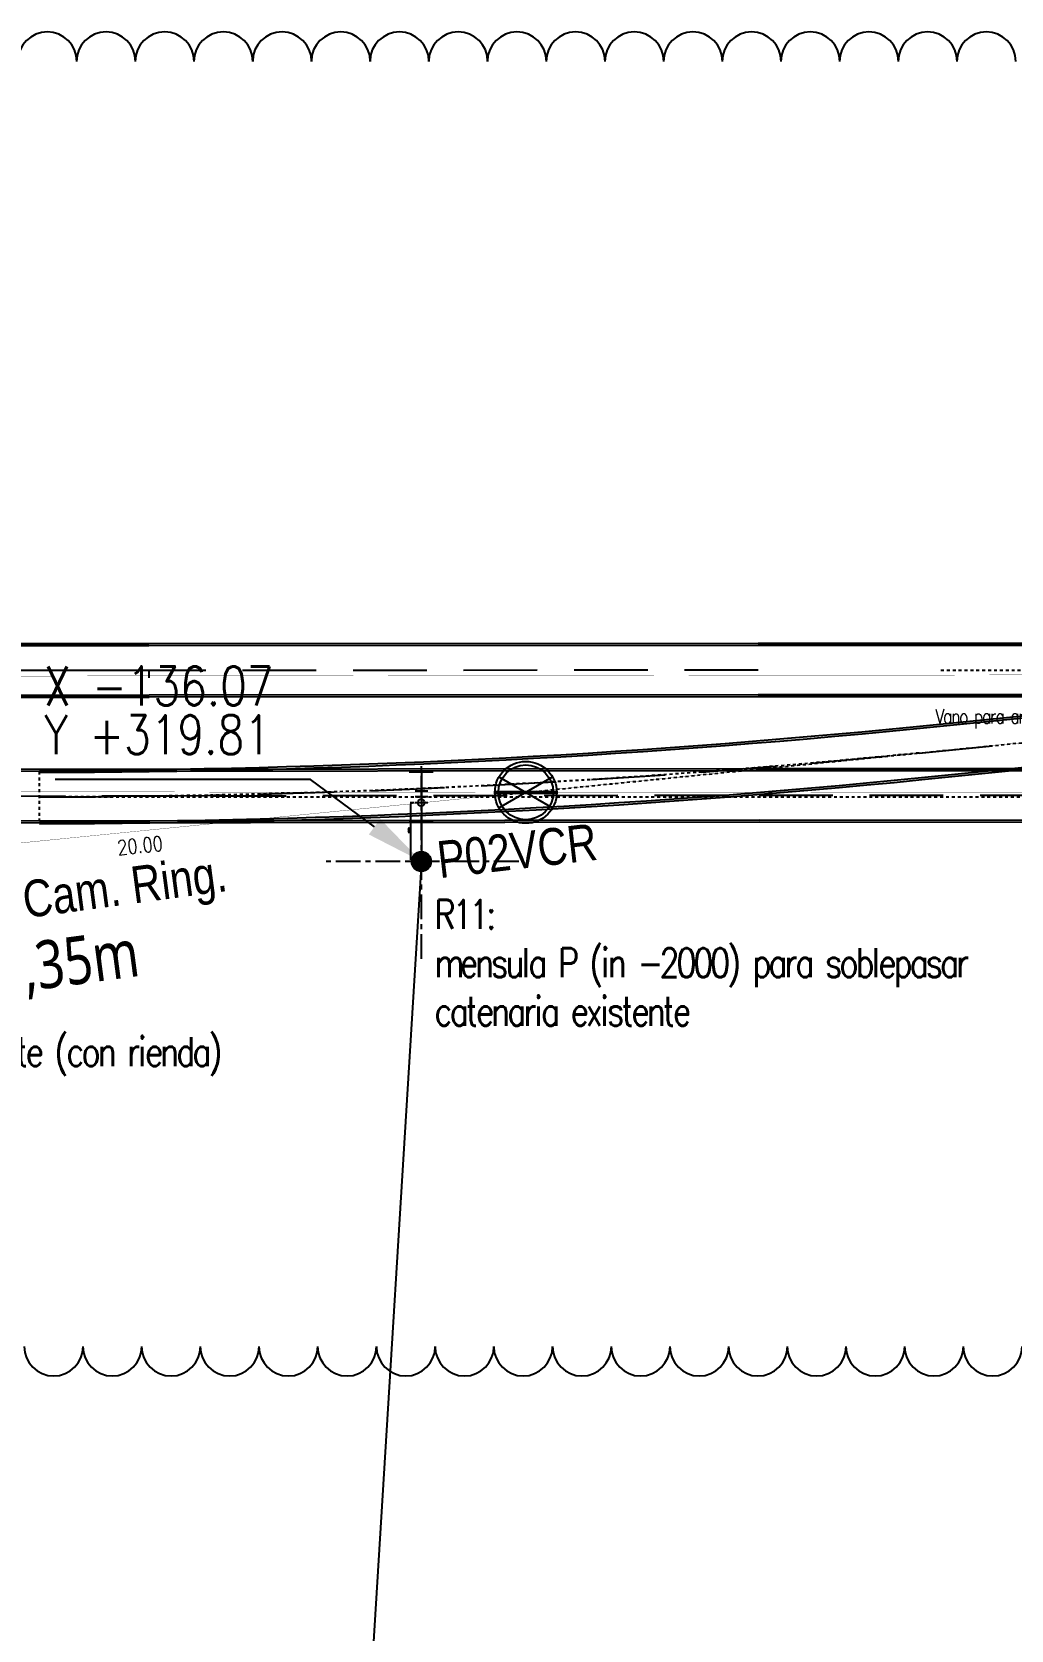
# Model space of a CAD drawing. Header units: millimetres. Extents: x -37020 to 35906, y -101 to 52234.
# Drawn here: x -149.3 to -116.1, y 293.7 to 347.9 of the extents above; entities that cross this region are included whole.
import ezdxf
from ezdxf import colors
from ezdxf.entities.mleader import LeaderData, LeaderLine
from ezdxf.math import Vec2, Vec3

# ---------------------------------------------------------------- set-up
doc = ezdxf.new("R2010")
doc.units = ezdxf.units.MM
doc.header["$PDMODE"] = 35
doc.header["$PDSIZE"] = 1
for name, pattern in [('CENTER', [50.8, 31.75, -6.35, 6.35, -6.35]), ('CENTROX2', [101.6, 63.5, -12.7, 12.7, -12.7]), ('DASHED2', [0.375, 0.25, -0.125]), ('TRAZO_Y_PUNTO2', [12.7, 6.35, -3.175, 0, -3.175])]:
    doc.linetypes.add(name, pattern=pattern)
for name, color, linetype in [('Catenaria', 2, 'Continuous'), ('CATENARIA APAGAR', 240, 'Continuous'), ('Eje unifilar', 4, 'CENTROX2'), ('GE-Cotas', 1, 'Continuous'), ('ME-RIELES', 240, 'TRAZO_Y_PUNTO2'), ('R10', 240, 'Continuous'), ('R11', 240, 'Continuous'), ('REFERENCIAS', 1, 'Continuous'), ('unifilar VIAS Ppales', 5, 'DASHED2')]:
    doc.layers.add(name, color=color, linetype=linetype)
doc.styles.add('Romans', font='romans.shx', dxfattribs={"width": 0.8})
doc.styles.add('Romans PF', font='romans.shx', dxfattribs={"width": 0.8})
doc.styles.get("Standard").update_dxf_attribs({"font": 'arial.ttf'})
doc.dimstyles.new('COTAS GENERAL', dxfattribs={"dimscale": 0.1, "dimtxt": 2.5, "dimasz": 2.5, "dimexe": 1, "dimexo": 1, "dimgap": 1.25, "dimtad": 1, "dimzin": 1, "dimdsep": 46, "dimtxsty": 'Romans', "dimcen": 1, "dimclrd": 2, "dimclre": 1, "dimclrt": 3, "dimaunit": 1, "dimadec": 3, "dimazin": 0, "dimtfac": 1, "dimtix": 1, "dimtmove": 0, "dimatfit": 0, "dimfxl": 1, "dimtolj": 1, "dimarcsym": 0})
doc.dimstyles.get("Standard").update_dxf_attribs({"dimtxt": 0.18, "dimasz": 0.18, "dimexe": 0.18, "dimexo": 0.0625, "dimgap": 0.09, "dimtad": 0, "dimtih": 1, "dimtoh": 1, "dimdec": 4, "dimzin": 0, "dimdsep": 46, "dimtxsty": 'Standard', "dimcen": 0.09, "dimadec": 0, "dimazin": 0, "dimtfac": 1, "dimtdec": 4, "dimtofl": 0, "dimtmove": 0, "dimatfit": 3, "dimfxl": 1, "dimtolj": 1, "dimtzin": 0, "dimarcsym": 0})

# ---------------------------------------------------------------- blocks, each defined once
blk = doc.blocks.new('enlace tol')
at = {"layer": 'Eje unifilar'}
for p, q in [((-36977, -40980, -11480), (-36977, -42656, -11480)), ((-36977, -40980, -11480), (-36977, -42656, -11480)), ((-36977, -40980, -11480), (-36977, -42656, -11480)), ((-36977, -40980, -11480), (-36977, -42656, -11480)), ((-36977, -41818, -11480), (-22014, -41818, -11480)), ((-22014, -41818, -11480), (-7125, -43307, -11480)), ((-22014, -41818, -11480), (-5212, -41818, -11480)), ((-5212, -41818, -11480), (-462, -41818, -11480)), ((-7125, -43307, -11480), (6098, -44629, -11480)), ((-6385, -46118, -11480), (-566, -46118, -11480))]:
    blk.add_line(p, q, dxfattribs=at)
at = {"layer": 'Eje unifilar', "color": 8}
blk.add_arc((-36977, -341818, -11480), 300000, 84.28929, 90, dxfattribs=at)
blk = doc.blocks.new('biesca')
at = {"layer": 'Catenaria', "color": 2, "ltscale": 0.1}
for p, q in [((-134.848, 317.15), (-133.029, 318.2)), ((-134.848, 318.2), (-133.029, 317.15)), ((-134.988, 317.7), (-132.888, 317.7)), ((-134.988, 317.7), (-134.988, 317.65)), ((-134.988, 317.65), (-132.888, 317.65)), ((-133.938, 317.7), (-133.938, 317.65)), ((-132.888, 317.7), (-132.888, 317.65))]:
    blk.add_line(p, q, dxfattribs=at)
for radius in [1.05, 0.931]:
    blk.add_circle((-133.938, 317.675), radius, dxfattribs=at)
blk = doc.blocks.new('A$C600C6C88')
at = {"layer": 'Catenaria', "color": 1, "ltscale": 2}
for p, q in [((0, 0), (0, 0.808)), ((0.638, 0.18), (0.638, 0.614)), ((0.838, 0.18), (0.838, 0.614)), ((1.038, 0.18), (1.038, 0.614)), ((1.676, 0), (1.676, 0.808)), ((1.676, 0.397), (0, 0.397))]:
    blk.add_line(p, q, dxfattribs=at)
blk = doc.blocks.new('*D247')
at = {"layer": 'Defpoints', "color": 0, "transparency": 16777216}
for p in [(-88.732, 326.85), (-88.665, 326.178), (-136.082, 321.442)]:
    blk.add_point(p, dxfattribs=at)
at = {"layer": 'Catenaria', "color": 3, "linetype": 'Continuous', "transparency": 16777216, "insert": (-113.274, 324.775), "char_height": 0.5, "attachment_point": 5, "rotation": 5.7041, "style": 'Romans'}
blk.add_mtext('\\A1;47.65', dxfattribs=at)
blk = doc.blocks.new('*U251')
at = {"layer": 'R11', "color": 0, "linetype": 'ByBlock', "lineweight": -2, "transparency": 16777216}
for centre, start, end in [((-70.8, 21.793), 0, 180), ((-68.808, 21.793), 0, 180), ((-66.817, 21.793), 0, 180), ((-64.826, 21.793), 0, 180), ((-62.834, 21.793), 0, 180), ((-60.843, 21.793), 0, 180), ((-58.852, 21.793), 0, 180), ((-56.86, 21.793), 0, 180), ((-54.869, 21.793), 0, 180), ((-52.878, 21.793), 0, 180), ((-50.886, 21.793), 0, 180), ((-48.895, 21.793), 0, 180), ((-46.904, 21.793), 0, 180), ((-44.912, 21.793), 0, 180), ((-42.921, 21.793), 0, 180), ((-40.93, 21.793), 0, 180), ((-38.938, 21.793), 0, 180), ((-70.585, -21.793), 180, 0), ((-68.594, -21.793), 180, 0), ((-66.603, -21.793), 180, 0), ((-64.611, -21.793), 180, 0), ((-62.62, -21.793), 180, 0), ((-60.629, -21.793), 180, 0), ((-58.637, -21.793), 180, 0), ((-56.646, -21.793), 180, 0), ((-54.655, -21.793), 180, 0), ((-52.663, -21.793), 180, 0), ((-50.672, -21.793), 180, 0), ((-48.681, -21.793), 180, 0), ((-46.689, -21.793), 180, 0), ((-44.698, -21.793), 180, 0), ((-42.707, -21.793), 180, 0), ((-40.715, -21.793), 180, 0), ((-38.724, -21.793), 180, 0)]:
    blk.add_arc(centre, 1, start, end, dxfattribs=at)
blk = doc.blocks.new('*D253')
at = {"layer": 'Defpoints', "color": 0, "transparency": 16777216}
for p in [(-136.082, 321.8), (-135.995, 320.933), (-155.985, 319.804)]:
    blk.add_point(p, dxfattribs=at)
at = {"layer": 'Catenaria', "color": 3, "linetype": 'Continuous', "transparency": 16777216, "insert": (-145.622, 320.345), "char_height": 0.5, "attachment_point": 5, "rotation": 5.7264, "style": 'Romans'}
blk.add_mtext('\\A1;20.00', dxfattribs=at)
blk = doc.blocks.new('*D370')
at = {"layer": 'Defpoints', "color": 0, "transparency": 16777216}
for p in [(-136.43, 321.796), (-136.29, 321.796), (-136.073, 319.806)]:
    blk.add_point(p, dxfattribs=at)
at = {"layer": 'GE-Cotas', "color": 1, "lineweight": -2, "transparency": 16777216}
for p, q in [((-136.315, 321.796), (-136.455, 321.796)), ((-136.098, 319.806), (-136.455, 319.806))]:
    blk.add_line(p, q, dxfattribs=at)
at = {"layer": 'GE-Cotas', "color": 2, "lineweight": -2, "transparency": 16777216}
blk.add_line((-136.43, 319.856), (-136.43, 321.746), dxfattribs=at)
at = {"layer": 'GE-Cotas', "color": 2, "transparency": 16777216}
for points in [[(-136.421, 321.746), (-136.438, 321.746), (-136.43, 321.796)], [(-136.438, 319.856), (-136.421, 319.856), (-136.43, 319.806)]]:
    blk.add_solid(points, dxfattribs=at)
at = {"layer": 'GE-Cotas', "color": 3, "linetype": 'Continuous', "transparency": 16777216, "insert": (-136.492, 320.855), "char_height": 0.0625, "attachment_point": 5, "rotation": 90, "style": 'Romans'}
blk.add_mtext('\\A1;1990', dxfattribs=at)
blk = doc.blocks.new('COORDENADAS 4.4')
at = {"layer": 'GE-Cotas', "ltscale": 4}
h = blk.add_hatch(color=256, dxfattribs=at)
h.dxf.hatch_style = 1
h.paths.add_polyline_path([(0, 0.5, -0.414214), (0.5, 0), (0, 0)])
h.paths.add_polyline_path([(0, 0.5), (0, 0), (-0.5, 0, -0.414214)])
h.paths.add_polyline_path([(-0.5, 0), (0, 0), (0, -0.5, -0.414214)])
h.paths.add_polyline_path([(0, 0), (0.5, 0, -0.414214), (0, -0.5)])
at = {"layer": 'GE-Cotas', "linetype": 'CENTER', "ltscale": 0.04}
blk.add_line((5, 0), (-5, 0), dxfattribs=at)
at = {"layer": 'GE-Cotas', "ltscale": 4}
blk.add_circle((0, 0), 0.5, dxfattribs=at)
at = {"layer": 'REFERENCIAS', "linetype": 'CENTER', "ltscale": 0.04}
blk.add_line((0, -5), (0, 5), dxfattribs=at)
at = {"layer": 'GE-Cotas', "color": 3, "ltscale": 4, "style": 'Romans', "width": 0.8}
for tag, p in [('COORDENADASX', (-19.404, 8.02)), ('COORDENADASY', (-19.404, 5.518))]:
    blk.add_attdef(tag, p, '', height=2, dxfattribs=at)
at = {"layer": 'GE-Cotas', "color": 2, "ltscale": 4}
ml = blk.add_multileader_mtext('Standard', dxfattribs=at)
ml.set_content('', color=2)
ml.set_leader_properties()
ml.build(insert=Vec2(0, 0))
ml.multileader.update_dxf_attribs({"text_right_attachment_type": 6, "dogleg_length": 0.36, "arrow_head_size": 3})
ctx = ml.context
ctx.base_point, ctx.arrow_head_size = Vec3(-20.826, 7.02), 3
ctx.right_attachment, ctx.text_align_type = 6, 2
notes = []
notes.append((ctx, [(0, (1, 1, 0), (-5.7, 4.22), (-1, 0), 11.126, [(0, [(0, 0)], 0, [])])]))
ctx.mtext.insert, ctx.mtext.alignment, ctx.mtext.flow_direction = Vec3(-18.826, 9.02), 3, 5
for ctx, leaders in notes:
    for number, flags, end, landing, length, lines in leaders:
        leader = LeaderData()
        leader.index, (leader.has_last_leader_line, leader.has_dogleg_vector, leader.attachment_direction) = number, flags
        leader.last_leader_point, leader.dogleg_vector, leader.dogleg_length = Vec3(end), Vec3(landing), length
        for number, points, colour, breaks in lines:
            line = LeaderLine()
            line.index, line.vertices, line.color, line.breaks = number, Vec3.list(points), colors.encode_raw_color(colour), breaks
            leader.lines.append(line)
        ctx.leaders.append(leader)

msp = doc.modelspace()

# ---------------------------------------------------------------- linework, layer by layer
at = {"layer": 'Catenaria', "linetype": 'Continuous'}
msp.add_line((-136.0726, 321.7956, -11.48), (-136.0726, 319.8059, -11.48), dxfattribs=at)
at = {"layer": 'Catenaria', "color": 90, "ltscale": 0.1, "const_width": 0.01}
msp.add_lwpolyline([(35.4671, 326.1598), (3.6915, 326.4902), (-52.028, 326.0948), (-107.422, 326.1418), (-158.8545, 326.0848), (-218.2988, 326.4057), (-282.0636, 326.3956), (-282.0636, 326.3956), (-342.3255, 328.5674)], dxfattribs=at)
at = {"layer": 'Catenaria', "linetype": 'Continuous', "const_width": 0.01, "elevation": -11.48}
msp.add_lwpolyline([(-155.9846, 319.8044), (-69.0733, 328.4957)], dxfattribs=at)
at = {"layer": 'Catenaria', "color": 90, "ltscale": 0.1, "const_width": 0.01, "elevation": -11.48}
msp.add_lwpolyline([(35.4748, 322.1038), (3.6992, 321.7735), (-52.4617, 322.2083), (-107.4143, 322.1219), (-158.8467, 322.1789), (-218.1735, 322.0931), (-282.0546, 322.1683), (-282.0546, 322.1683), (-342.3177, 318.8864)], dxfattribs=at)
at = {"layer": 'Catenaria', "linetype": 'Continuous'}
msp.add_circle((-136.0816, 321.8002), 0.1149, dxfattribs=at)
at = {"layer": 'Catenaria', "color": 252, "linetype": 'Continuous', "ltscale": 7}
msp.add_circle((-136.0726, 319.8059, -11.48), 0.3119, dxfattribs=at)
at = {"layer": 'Catenaria', "color": 2, "linetype": 'DASHED2', "ltscale": 7}
msp.add_circle((-136.0726, 319.8059, -11.48), 0.21, dxfattribs=at)
at = {"layer": 'CATENARIA APAGAR', "color": 241, "linetype": 'Continuous', "elevation": -20.7852}
msp.add_lwpolyline([(-136.0726, 319.8044), (-141.5057, 231.4289)], dxfattribs=at)
at = {"layer": 'Eje unifilar'}
for p, q in [((-145.3173, 326.2813), (-160.6573, 326.2813)), ((-145.3173, 326.2813, -20.7852), (-160.6573, 326.2813, -20.7852)), ((-145.3173, 326.2813), (-160.6573, 326.2813))]:
    msp.add_line(p, q, dxfattribs=at)
at = {"layer": 'ME-RIELES', "color": 8, "ltscale": 0.1, "const_width": 0.01, "elevation": 0.2291}
for points in [[(-342.3628, 327.1461), (58.431, 327.1276)], [(-342.3687, 325.4056), (58.431, 325.3871)]]:
    msp.add_lwpolyline(points, dxfattribs=at)
at = {"layer": 'ME-RIELES', "color": 8, "ltscale": 0.1, "const_width": 0.01}
for points in [[(-342.2865, 322.8635), (59.3197, 322.8449)], [(-342.2865, 321.123), (59.3197, 321.1045)]]:
    msp.add_lwpolyline(points, dxfattribs=at)
at = {"layer": 'unifilar VIAS Ppales', "color": 251, "linetype": 'Continuous', "ltscale": 10}
for p, q in [((-145.3178, 327.1891, -20.7852), (-182.8109, 327.1891, -20.7852)), ((-145.3178, 327.1193, -20.7852), (-160.6989, 327.1193, -20.7852)), ((-124.6446, 327.2017, -11.48), (-145.3179, 327.1891, -20.7852)), ((-124.6445, 327.1319, -11.48), (-145.3178, 327.1193, -20.7852)), ((-110.3165, 327.2017, -11.48), (-124.644, 327.2017, -11.48)), ((-110.3165, 327.1319, -11.48), (-124.644, 327.1319, -11.48)), ((-182.8123, 325.4433), (-145.3168, 325.4433, -20.7852)), ((-160.6123, 325.3734, -12.3063), (-145.3168, 325.3734, -20.7852)), ((-124.6435, 325.4559, -11.48), (-145.3168, 325.4433, -20.7852)), ((-124.6435, 325.386, -11.48), (-145.3168, 325.3734, -20.7852)), ((-110.3165, 325.4559, -11.48), (-124.644, 325.4559, -11.48)), ((-110.3165, 325.386, -11.48), (-124.644, 325.386, -11.48)), ((-165.6642, 322.9162, -11.48), (-124.6172, 322.9639, -11.48)), ((-165.6641, 322.8464, -11.48), (-124.6171, 322.894, -11.48)), ((-124.6156, 322.894, -11.48), (-85.7478, 322.8676, -11.48)), ((-124.6155, 322.9639, -11.48), (-85.7477, 322.9374, -11.48)), ((-165.6622, 321.1704, -11.48), (-124.6152, 321.218, -11.48)), ((-165.6621, 321.1005, -11.48), (-124.6151, 321.1482, -11.48)), ((-124.6167, 321.218, -11.48), (-85.7489, 321.1916, -11.48)), ((-124.6167, 321.1482, -11.48), (-85.749, 321.1217, -11.48))]:
    msp.add_line(p, q, dxfattribs=at)
at = {"layer": 'unifilar VIAS Ppales', "ltscale": 10}
for p, q in [((-124.644, 326.2939, -11.48), (-145.3173, 326.2813, -20.7852)), ((-165.6631, 322.0084, -11.48), (-124.6161, 322.056, -11.48)), ((-124.6161, 322.056, -11.48), (-85.7484, 322.0296, -11.48))]:
    msp.add_line(p, q, dxfattribs=at)
at = {"layer": 'unifilar VIAS Ppales'}
for p, q in [((-145.3173, 326.2813), (-145.3173, 325.9662)), ((-145.3173, 326.2813, -20.7852), (-145.3173, 325.9662, -20.7852)), ((-145.3173, 326.2813, -20.7852), (-145.3173, 325.9662, -20.7852))]:
    msp.add_line(p, q, dxfattribs=at)
at = {"layer": 'unifilar VIAS Ppales', "color": 251, "linetype": 'Continuous', "ltscale": 10, "elevation": -11.48}
for points in [[(-149.0357, 322.9035, 0.0248617), (-119.2742, 324.3879), (-106.0512, 325.7102, -0.0249228), (-76.1091, 327.2037)], [(-149.0357, 322.8337, 0.0248617), (-119.2672, 324.3184), (-106.0442, 325.6407, -0.0249228), (-76.1091, 327.1338)], [(-149.0355, 321.1576, 0.0248618), (-119.1005, 322.6506), (-105.8774, 323.973, -0.0249228), (-76.1091, 325.4577)], [(-149.0355, 321.0877, 0.0248618), (-119.0936, 322.5811), (-105.8705, 323.9035, -0.0249228), (-76.1091, 325.3879)]]:
    msp.add_lwpolyline(points, format="xyb", dxfattribs=at)
at = {"layer": 'unifilar VIAS Ppales', "ltscale": 10, "elevation": -11.48}
msp.add_lwpolyline([(-149.0356, 321.9956, 0.0248617), (-119.1839, 323.4845), (-105.9608, 324.8069, -0.0249228), (-76.1091, 326.2958)], format="xyb", dxfattribs=at)

# ---------------------------------------------------------------- block references
at = {"ltscale": 0.1, "xscale": 0.6599999999999682, "yscale": 0.6599999999999682, "zscale": 0.6599999999999682}
msp.add_blockref('COORDENADAS 4.4', (-136.0726, 319.8059, -11.48), dxfattribs=at).add_auto_attribs({'COORDENADASY': 'Y +319.81', 'COORDENADASX': 'X -136.07'})
at = {"layer": 'Catenaria', "linetype": 'Continuous'}
msp.add_blockref('biesca', (1.4065, 4.4746, -11.48), dxfattribs=at)
at = {"layer": 'Catenaria', "color": 1, "ltscale": 0.1, "rotation": 90.00000000000199}
msp.add_blockref('A$C600C6C88', (-135.6753, 321.1576, -11.48), dxfattribs=at)
at = {"layer": 'R10', "linetype": 'Continuous', "xscale": -0.001, "yscale": 0.001, "zscale": 0.001, "rotation": 180}
msp.add_blockref('enlace tol', (-112.0584, 280.178), dxfattribs=at)
at = {"layer": 'R11'}
msp.add_blockref('*U251', (-77.9652, 325.1485), dxfattribs=at)

# ---------------------------------------------------------------- texts
at = {"layer": 'Catenaria', "color": 2, "insert": (-135.5982, 320.4786), "char_height": 1.25, "width": 5.852721, "attachment_point": 1, "rotation": 6.64599, "style": 'Romans'}
msp.add_mtext('{\\fArial|b0|i0|c0|p34;P02VCR}', dxfattribs=at)
at = {"layer": 'Catenaria', "color": 2, "extrusion": (-0.08931, 0.004696, 0.995993), "insert": (-151.8984, 318.8221, -11.48), "char_height": 1.25, "width": 30.090962, "attachment_point": 1, "text_direction": (0.987233, 0.132834, 0.087898), "style": 'Romans'}
msp.add_mtext('{\\fArial|b0|i0|c0|p34;vía Cam. Ring.\\P\\fSegoe UI|b0|i0|c0|p34;\\H1.3x;{\\C256;87,35m}}', dxfattribs=at)
at = {"layer": 'R11', "attachment_point": 1, "style": 'Romans PF'}
for s, insert, char_height, width in [('{\\H0.625x;\\T0.75;Vano para artur F.}', (-118.6329, 324.9746), 0.7875, 47.250002), ('{\\H0.625x;\\T0.75;R11: \\Pmensula P (in -2000) para soblepasar \\Pcatenaria existente}', (-135.6234, 318.5014), 1.575, 94.500005), ('{\\H0.625x;\\T0.75;R11: \\Psolape de riendas\\P- nueva retención con resorte (con rienda)\\Pinicia cantón de 87m}', (-163.0635, 317.1298), 1.575, 94.500005)]:
    msp.add_mtext(s, dxfattribs=dict(at, insert=insert, char_height=char_height, width=width))

# ---------------------------------------------------------------- dimensions: what is measured, and where the dimension line sits
at = {"layer": 'Catenaria', "linetype": 'Continuous'}
for base, p1, p2, angle, picture, middle in [((-88.7321, 326.8498), (-136.0816, 321.442), (-88.665, 326.1783), 5.70413, '*D247', (-113.2364, 324.4022)), ((-135.9947, 320.9334), (-155.9846, 319.8044, -11.48), (-136.0816, 321.8002), 5.7264, '*D253', (-145.5846, 319.9717))]:
    dim = msp.add_linear_dim(base=base, p1=p1, p2=p2, angle=angle, dimstyle='Standard', override={"dimscale": 0.1, "dimtxt": 5, "dimasz": 2.5, "dimexe": 1, "dimexo": 1, "dimgap": 1.25, "dimtad": 1, "dimtih": 0, "dimtoh": 0, "dimdec": 2, "dimzin": 1, "dimtxsty": 'Romans', "dimcen": 1, "dimse1": 1, "dimse2": 1, "dimsd1": 1, "dimsd2": 1, "dimclrd": 2, "dimclre": 1, "dimclrt": 3, "dimaunit": 1, "dimadec": 3, "dimtdec": 2, "dimtix": 1, "dimtofl": 1, "dimatfit": 0, "dimtzin": 8}, dxfattribs=at)
    dim.commit()
    dim.dimension.update_dxf_attribs({"geometry": picture, "text_midpoint": middle, "dimtype": 161})
at = {"layer": 'GE-Cotas'}
dim = msp.add_linear_dim(base=(-136.4297, 321.7956), p1=(-136.0726, 319.8059, -11.48), p2=(-136.2898, 321.7956, -11.48), angle=90, dimstyle='COTAS GENERAL', override={"dimscale": 0.025, "dimasz": 2, "dimdec": 0, "dimlfac": 1000, "dimdsep": 44}, dxfattribs=at)
dim.commit()
dim.dimension.update_dxf_attribs({"geometry": '*D370', "text_midpoint": (-136.4297, 320.855), "dimtype": 160})

doc.saveas('drawing.dxf')
